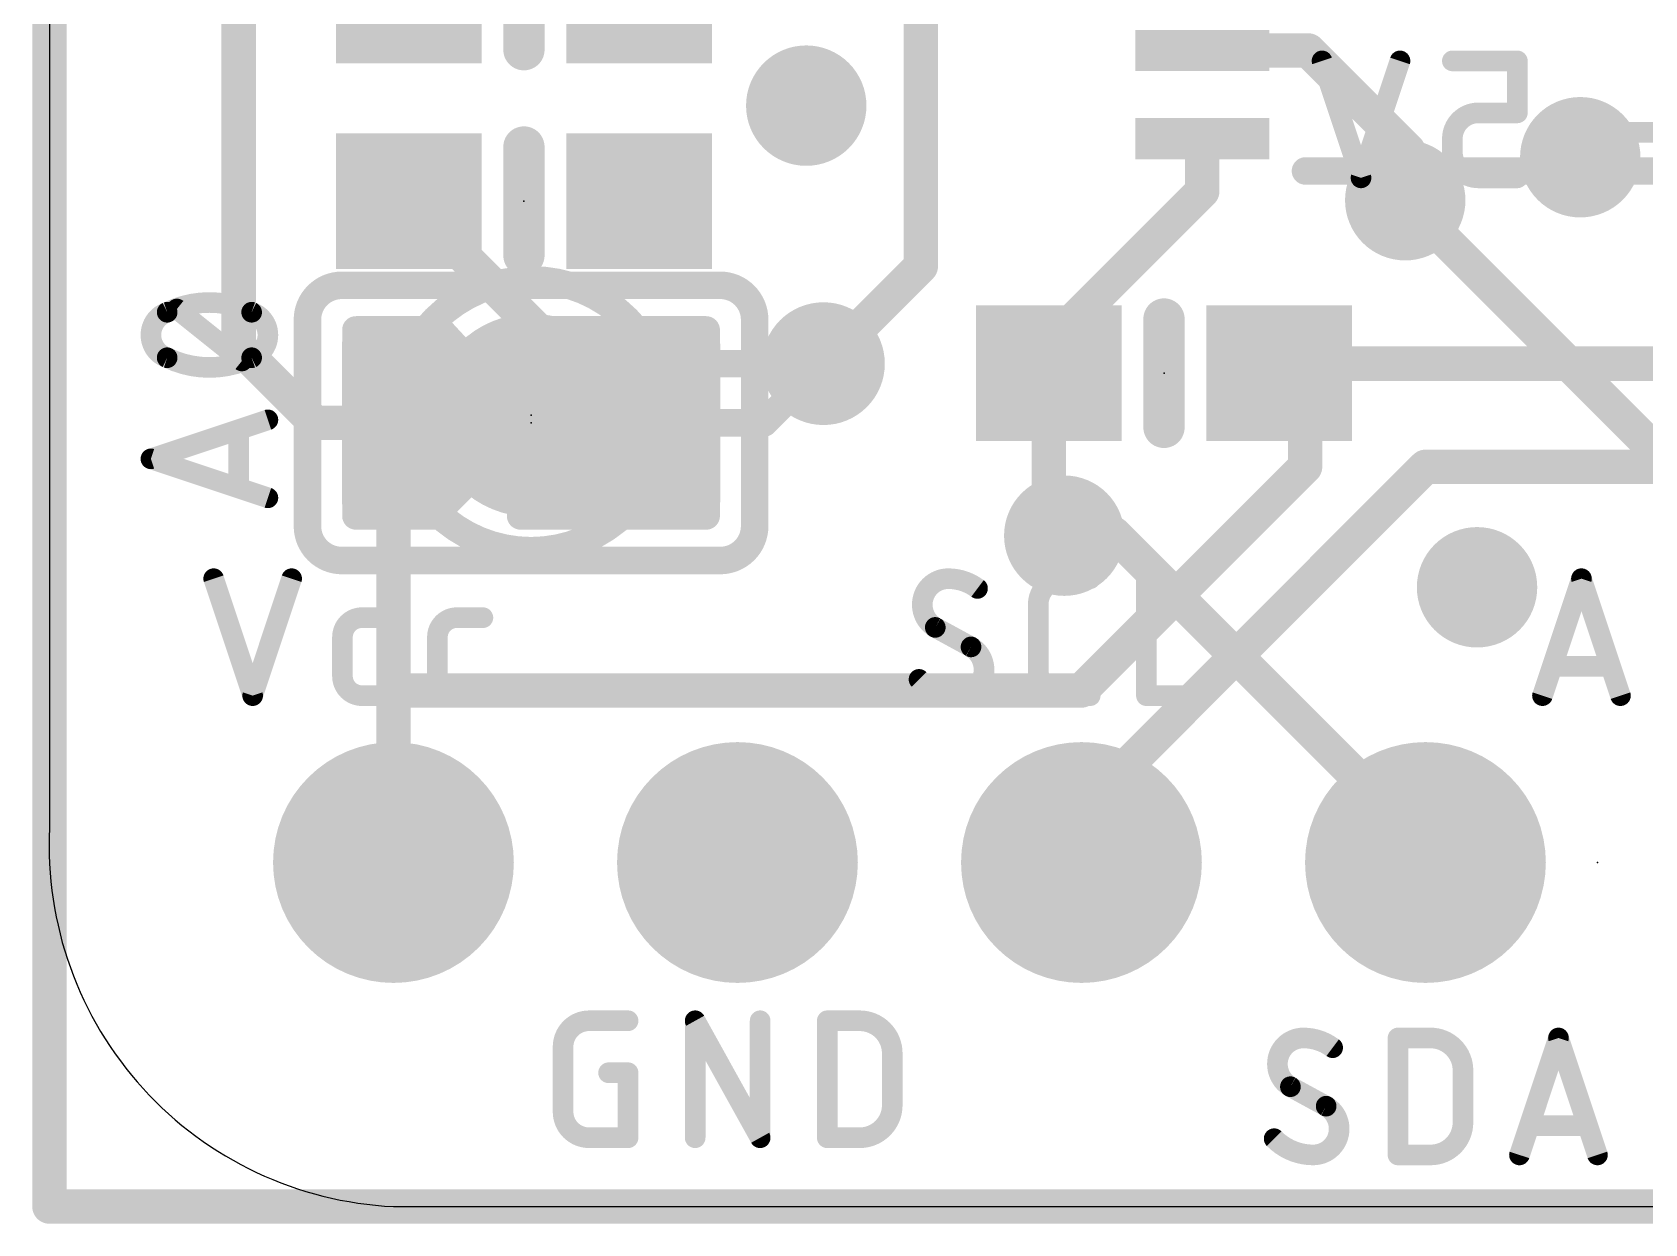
# Model space of a CAD drawing. Extents: x -0.1 to 23, y -0.1 to 23.
# Drawn here: x -0.13 to 11.78, y -0.13 to 8.67 of the extents above; entities that cross this region are included whole.
import ezdxf

# ---------------------------------------------------------------- set-up
doc = ezdxf.new("R2010")
doc.units = 0
for name, color, linetype in [('1', 12, 'CONTINUOUS'), ('16', 5, 'CONTINUOUS'), ('17', 110, 'CONTINUOUS'), ('18', 110, 'CONTINUOUS'), ('20', 31, 'CONTINUOUS'), ('21', 40, 'CONTINUOUS'), ('22', 6, 'CONTINUOUS'), ('23', 53, 'CONTINUOUS'), ('24', 53, 'CONTINUOUS')]:
    doc.layers.add(name, color=color, linetype=linetype)

# ---------------------------------------------------------------- blocks, each defined once
blk = doc.blocks.new('RECT')
blk.add_solid([(-0.5, -0.5), (0.5, -0.5), (-0.5, 0.5), (0.5, 0.5)])
blk = doc.blocks.new('ROUNDP')
at = {"const_width": 0.5}
blk.add_lwpolyline([(0, -0.25, 1), (0, 0.25, 1), (0, -0.25)], format="xyb", dxfattribs=at)
blk = doc.blocks.new('RECT121920X243840R50')
at = {"const_width": 0.1905}
blk.add_lwpolyline([(0.2858, -0.5715), (0.2858, 0.5715, 0.4142), (0.1905, 0.6668), (-0.1905, 0.6668, 0.4142), (-0.2858, 0.5715), (-0.2858, -0.5715, 0.4142), (-0.1905, -0.6668), (0.1905, -0.6668, 0.4142)], format="xyb", close=True, dxfattribs=at)
blk.add_solid([(-0.2159, -0.5969), (0.2159, -0.5969), (-0.2159, 0.5969), (0.2159, 0.5969)])
blk = doc.blocks.new('PIE')
at = {"const_width": 0.5}
blk.add_lwpolyline([(0, -0.25, 1), (0, 0.25, 1), (0, -0.25)], format="xyb", dxfattribs=at)
blk = doc.blocks.new('ROUNDV')
at = {"const_width": 0.5}
blk.add_lwpolyline([(0, -0.25, 1), (0, 0.25, 1), (0, -0.25)], format="xyb", dxfattribs=at)

msp = doc.modelspace()

# ---------------------------------------------------------------- linework, layer by layer
at = {"layer": '1'}
for points, const_width in [([(1.397, 10.287), (1.397, 6.35)], 0.254), ([(6.4338, 9.3934), (6.4338, 6.9418)], 0.254), ([(0, 0), (0, 9.271)], 0.254), ([(9.2956, 8.535), (8.5122, 8.535)], 0.254), ([(10.033, 7.7976), (9.2956, 8.535)], 0.254), ([(8.5122, 7.885), (8.5122, 7.4962)], 0.254), ([(10.033, 7.7976), (10.033, 7.4517)], 0.254), ([(8.5122, 7.4962), (7.3796, 6.3636)], 0.254), ([(2.6535, 7.4226), (4.2907, 5.7854)], 0.254), ([(10.033, 7.4517), (10.0108, 7.4295)], 0.254), ([(6.4338, 6.9418), (5.715, 6.223)], 0.254), ([(2.263, 6.472), (2.8845, 6.472)], 0.2032), ([(2.263, 5.0988), (2.263, 6.472)], 0.2032), ([(2.8845, 6.472), (3.5211, 5.7854)], 0.2032), ([(3.479, 6.472), (4.1402, 5.7854)], 0.2032), ([(4.849, 6.472), (3.479, 6.472)], 0.2032), ([(4.849, 5.0988), (4.849, 6.472)], 0.2032), ([(1.397, 6.35), (1.9616, 5.7854)], 0.254), ([(7.3796, 6.3636), (7.3796, 6.1526)], 0.254), ([(2.263, 6.2992), (3.0447, 6.2992)], 0.2032), ([(3.6454, 6.2992), (4.849, 6.2992)], 0.2032), ([(5.715, 6.223), (5.2774, 5.7854)], 0.2032), ([(9.0796, 6.1526), (9.15, 6.223)], 0.254), ([(12.2887, 6.223), (9.15, 6.223)], 0.254), ([(2.263, 6.096), (3.2331, 6.096)], 0.2032), ([(3.8411, 6.096), (4.849, 6.096)], 0.2032), ([(7.3796, 6.1526), (7.3796, 5.0664)], 0.254), ([(9.271, 5.9612), (9.0796, 6.1526)], 0.254), ([(9.271, 5.461), (9.271, 5.9612)], 0.254), ([(2.263, 5.8928), (3.4215, 5.8928)], 0.2032), ([(4.0368, 5.8928), (4.849, 5.8928)], 0.2032), ([(1.9616, 5.7854), (2.54, 5.7854)], 0.254), ([(2.54, 5.7854), (2.54, 3.81)], 0.254), ([(3.5211, 5.7854), (2.8345, 5.0988)], 0.2032), ([(4.1402, 5.7854), (3.479, 5.0988)], 0.2032), ([(4.2907, 5.7854), (4.572, 5.7854)], 0.254), ([(4.572, 5.7854), (5.2774, 5.7854)], 0.2032), ([(2.263, 5.6896), (3.4253, 5.6896)], 0.2032), ([(4.0479, 5.6896), (4.849, 5.6896)], 0.2032), ([(2.263, 5.4864), (3.2221, 5.4864)], 0.2032), ([(3.8522, 5.4864), (4.849, 5.4864)], 0.2032), ([(10.16, 5.461), (7.62, 2.921)], 0.254), ([(9.271, 5.461), (7.62, 3.81)], 0.254), ([(13.716, 5.461), (10.16, 5.461)], 0.254), ([(2.263, 5.2832), (3.0189, 5.2832)], 0.2032), ([(3.6566, 5.2832), (4.849, 5.2832)], 0.2032), ([(2.8345, 5.0988), (2.263, 5.0988)], 0.2032), ([(3.479, 5.0988), (4.849, 5.0988)], 0.2032), ([(7.493, 4.953), (7.3796, 5.0664)], 0.254), ([(2.54, 3.81), (2.54, 2.54)], 0.254), ([(7.62, 3.81), (2.54, 3.81)], 0.254), ([(7.62, 2.921), (7.62, 2.54)], 0.254), ([(22.86, 0), (0, 0)], 0.254)]:
    msp.add_lwpolyline(points, dxfattribs=dict(at, const_width=const_width))
for points, const_width in [([(8.5122, 8.5985, 1), (8.5122, 8.4715)], 0.127), ([(9.3405, 8.5799, 1), (9.2507, 8.4901)], 0.127), ([(9.2956, 8.4715, 1), (9.2956, 8.5985)], 0.127), ([(8.5757, 7.885, 1), (8.4487, 7.885)], 0.127), ([(10.0965, 7.7976, 1), (9.9695, 7.7976)], 0.127), ([(9.9881, 7.7527, 1), (10.0779, 7.8425)], 0.127), ([(8.5571, 7.4513, 1), (8.4673, 7.5411)], 0.127), ([(2.6984, 7.4675, 1), (2.6086, 7.3777)], 0.127), ([(8.4487, 7.4962, 1), (8.5757, 7.4962)], 0.127), ([(9.9659, 7.4744, 1), (10.0557, 7.3846)], 0.127), ([(9.9695, 7.4517, 1), (10.0965, 7.4517)], 0.127), ([(10.0779, 7.4068, 1), (9.9881, 7.4966)], 0.127), ([(6.4787, 6.8969, 1), (6.3889, 6.9867)], 0.127), ([(6.3703, 6.9418, 1), (6.4973, 6.9418)], 0.127), ([(2.263, 6.5228, 1), (2.263, 6.4212)], 0.1016), ([(2.3138, 6.472, 1), (2.2122, 6.472)], 0.1016), ([(2.9218, 6.5066, 1), (2.8472, 6.4375)], 0.1016), ([(2.8845, 6.4212, 1), (2.8845, 6.5228)], 0.1016), ([(3.5156, 6.5073, 1), (3.4424, 6.4368)], 0.1016), ([(3.479, 6.5228, 1), (3.479, 6.4212)], 0.1016), ([(4.8998, 6.472, 1), (4.7982, 6.472)], 0.1016), ([(4.849, 6.4212, 1), (4.849, 6.5228)], 0.1016), ([(1.4419, 6.3949, 1), (1.3521, 6.3051)], 0.127), ([(7.4431, 6.3636, 1), (7.3161, 6.3636)], 0.127), ([(7.3347, 6.4085, 1), (7.4245, 6.3187)], 0.127), ([(1.3335, 6.35, 1), (1.4605, 6.35)], 0.127), ([(2.263, 6.35, 1), (2.263, 6.2484)], 0.1016), ([(3.0447, 6.2484, 1), (3.0447, 6.35)], 0.1016), ([(3.6454, 6.35, 1), (3.6454, 6.2484)], 0.1016), ([(4.849, 6.2484, 1), (4.849, 6.35)], 0.1016), ([(5.6701, 6.2679, 1), (5.7599, 6.1781)], 0.127), ([(5.7509, 6.1871, 1), (5.6791, 6.2589)], 0.1016), ([(9.15, 6.2865, 1), (9.15, 6.1595)], 0.127), ([(9.1949, 6.1781, 1), (9.1051, 6.2679)], 0.127), ([(2.263, 6.1468, 1), (2.263, 6.0452)], 0.1016), ([(3.2331, 6.0452, 1), (3.2331, 6.1468)], 0.1016), ([(3.8411, 6.1468, 1), (3.8411, 6.0452)], 0.1016), ([(4.849, 6.0452, 1), (4.849, 6.1468)], 0.1016), ([(7.4431, 6.1526, 1), (7.3161, 6.1526)], 0.127), ([(7.3161, 6.1526, 1), (7.4431, 6.1526)], 0.127), ([(9.1245, 6.1975, 1), (9.0347, 6.1077)], 0.127), ([(9.0347, 6.1975, 1), (9.1245, 6.1077)], 0.127), ([(9.3345, 5.9612, 1), (9.2075, 5.9612)], 0.127), ([(2.263, 5.9436, 1), (2.263, 5.842)], 0.1016), ([(3.4215, 5.842, 1), (3.4215, 5.9436)], 0.1016), ([(4.0368, 5.9436, 1), (4.0368, 5.842)], 0.1016), ([(4.849, 5.842, 1), (4.849, 5.9436)], 0.1016), ([(9.2261, 5.9163, 1), (9.3159, 6.0061)], 0.127), ([(1.9616, 5.8489, 1), (1.9616, 5.7219)], 0.127), ([(1.9167, 5.7405, 1), (2.0065, 5.8303)], 0.127), ([(2.6035, 5.7854, 1), (2.4765, 5.7854)], 0.127), ([(2.54, 5.7219, 1), (2.54, 5.8489)], 0.127), ([(3.4838, 5.7509, 1), (3.5584, 5.82)], 0.1016), ([(3.557, 5.7495, 1), (3.4852, 5.8213)], 0.1016), ([(4.1768, 5.7502, 1), (4.1036, 5.8207)], 0.1016), ([(4.1036, 5.7502, 1), (4.1768, 5.8207)], 0.1016), ([(4.2907, 5.8489, 1), (4.2907, 5.7219)], 0.127), ([(4.2458, 5.7405, 1), (4.3356, 5.8303)], 0.127), ([(4.572, 5.8362, 1), (4.572, 5.7346)], 0.1016), ([(4.572, 5.7219, 1), (4.572, 5.8489)], 0.127), ([(5.2415, 5.8213, 1), (5.3133, 5.7495)], 0.1016), ([(5.2774, 5.7346, 1), (5.2774, 5.8362)], 0.1016), ([(2.263, 5.7404, 1), (2.263, 5.6388)], 0.1016), ([(3.4253, 5.6388, 1), (3.4253, 5.7404)], 0.1016), ([(4.0479, 5.7404, 1), (4.0479, 5.6388)], 0.1016), ([(4.849, 5.6388, 1), (4.849, 5.7404)], 0.1016), ([(2.263, 5.5372, 1), (2.263, 5.4356)], 0.1016), ([(3.2221, 5.4356, 1), (3.2221, 5.5372)], 0.1016), ([(3.8522, 5.5372, 1), (3.8522, 5.4356)], 0.1016), ([(4.849, 5.4356, 1), (4.849, 5.5372)], 0.1016), ([(9.2075, 5.461, 1), (9.3345, 5.461)], 0.127), ([(9.3159, 5.4161, 1), (9.2261, 5.5059)], 0.127), ([(10.16, 5.5245, 1), (10.16, 5.3975)], 0.127), ([(10.2049, 5.4161, 1), (10.1151, 5.5059)], 0.127), ([(2.263, 5.334, 1), (2.263, 5.2324)], 0.1016), ([(3.0189, 5.2324, 1), (3.0189, 5.334)], 0.1016), ([(3.6566, 5.334, 1), (3.6566, 5.2324)], 0.1016), ([(4.849, 5.2324, 1), (4.849, 5.334)], 0.1016), ([(2.263, 5.1496, 1), (2.263, 5.048)], 0.1016), ([(2.2122, 5.0988, 1), (2.3138, 5.0988)], 0.1016), ([(2.7986, 5.1347, 1), (2.8704, 5.0629)], 0.1016), ([(2.8345, 5.048, 1), (2.8345, 5.1496)], 0.1016), ([(3.479, 5.1496, 1), (3.479, 5.048)], 0.1016), ([(3.4424, 5.1341, 1), (3.5156, 5.0636)], 0.1016), ([(4.7982, 5.0988, 1), (4.8998, 5.0988)], 0.1016), ([(4.849, 5.048, 1), (4.849, 5.1496)], 0.1016), ([(7.4245, 5.1113, 1), (7.3347, 5.0215)], 0.127), ([(7.3161, 5.0664, 1), (7.4431, 5.0664)], 0.127), ([(7.4481, 4.9081, 1), (7.5379, 4.9979)], 0.127), ([(2.6035, 3.81, 1), (2.4765, 3.81)], 0.127), ([(2.54, 3.8735, 1), (2.54, 3.7465)], 0.127), ([(7.62, 3.7465, 1), (7.62, 3.8735)], 0.127), ([(2.4765, 3.81, 1), (2.6035, 3.81)], 0.127), ([(7.5751, 3.8549, 1), (7.6649, 3.7651)], 0.127), ([(7.6835, 2.921, 1), (7.5565, 2.921)], 0.127), ([(7.5751, 2.9659, 1), (7.6649, 2.8761)], 0.127), ([(2.4765, 2.54, 1), (2.6035, 2.54)], 0.127), ([(7.5565, 2.54, 1), (7.6835, 2.54)], 0.127), ([(0, 0.0635, 1), (0, -0.0635)], 0.127), ([(-0.0635, 0, 1), (0.0635, 0)], 0.127)]:
    msp.add_lwpolyline(points, format="xyb", dxfattribs=dict(at, const_width=const_width))
at = {"layer": '16'}
for points, const_width in [([(0, 0), (0, 10.5156)], 0.254), ([(12.7, 4.7403), (10.0108, 7.4295)], 0.254), ([(3.937, 6.223), (3.556, 5.842)], 0.2032), ([(5.715, 6.223), (3.937, 6.223)], 0.2032), ([(7.5057, 4.9657), (7.493, 4.953)], 0.254), ([(7.8613, 4.9657), (7.5057, 4.9657)], 0.254), ([(10.16, 2.667), (7.8613, 4.9657)], 0.254), ([(10.16, 2.667), (10.16, 2.54)], 0.254), ([(22.86, 0), (0, 0)], 0.254)]:
    msp.add_lwpolyline(points, dxfattribs=dict(at, const_width=const_width))
for points, const_width in [([(10.0557, 7.4744, 1), (9.9659, 7.3846)], 0.127), ([(3.937, 6.2738, 1), (3.937, 6.1722)], 0.1016), ([(3.9729, 6.1871, 1), (3.9011, 6.2589)], 0.1016), ([(5.715, 6.1722, 1), (5.715, 6.2738)], 0.1016), ([(3.5201, 5.8779, 1), (3.5919, 5.8061)], 0.1016), ([(7.4481, 4.9979, 1), (7.5379, 4.9081)], 0.127), ([(7.5057, 5.0292, 1), (7.5057, 4.9022)], 0.127), ([(7.5506, 4.9208, 1), (7.4608, 5.0106)], 0.127), ([(7.9062, 5.0106, 1), (7.8164, 4.9208)], 0.127), ([(7.8613, 4.9022, 1), (7.8613, 5.0292)], 0.127), ([(10.2235, 2.667, 1), (10.0965, 2.667)], 0.127), ([(10.1151, 2.6221, 1), (10.2049, 2.7119)], 0.127), ([(10.0965, 2.54, 1), (10.2235, 2.54)], 0.127), ([(0, 0.0635, 1), (0, -0.0635)], 0.127), ([(-0.0635, 0, 1), (0.0635, 0)], 0.127)]:
    msp.add_lwpolyline(points, format="xyb", dxfattribs=dict(at, const_width=const_width))
at = {"layer": '20'}
for p, q in [((0, 20.1422), (0, 2.794)), ((2.54, 0), (20.2184, 0))]:
    msp.add_line(p, q, dxfattribs=at)
msp.add_arc((2.667, 2.667), 2.67, 177.2737, 267.2737, dxfattribs=at)
at = {"layer": '21'}
for points, const_width in [([(3.5035, 8.5408), (3.5035, 9.3408)], 0.3048), ([(3.5035, 7.0226), (3.5035, 7.8226)], 0.3048), ([(13.5858, 7.6454), (9.2742, 7.6454)], 0.2032), ([(2.159, 6.8014), (4.953, 6.8014)], 0.2032), ([(1.421, 6.2428), (0.9412, 6.6266)], 0.1524), ([(8.2296, 5.7526), (8.2296, 6.5526)], 0.3048), ([(1.905, 5.0234), (1.905, 6.5474)], 0.2032), ([(5.207, 5.0234), (5.207, 6.5474)], 0.2032), ([(0.7493, 5.5203), (1.6129, 5.8081)], 0.1524), ([(1.397, 5.7362), (1.397, 5.3044)], 0.1524), ([(1.6129, 5.2324), (0.7493, 5.5203)], 0.1524), ([(4.953, 4.7694), (2.159, 4.7694)], 0.2032), ([(1.2126, 4.6355), (1.5005, 3.7719)], 0.1524), ([(1.5005, 3.7719), (1.7883, 4.6355)], 0.1524), ([(7.4928, 4.6355), (7.6847, 4.6355)], 0.1524), ([(8.0998, 4.6355), (8.0998, 3.7719)], 0.1524), ([(11.0241, 3.7719), (11.3119, 4.6355)], 0.1524), ([(11.3119, 4.6355), (11.5998, 3.7719)], 0.1524), ([(2.3075, 4.3476), (2.4994, 4.3476)], 0.1524), ([(3.0085, 4.3476), (3.2004, 4.3476)], 0.1524), ([(7.3009, 3.9638), (7.3009, 4.4436)], 0.1524), ([(6.8046, 4.1317), (6.5407, 4.2757)], 0.1524), ([(2.1635, 3.9158), (2.1635, 4.2037)], 0.1524), ([(2.8646, 3.9158), (2.8646, 4.2037)], 0.1524), ([(11.5278, 3.9878), (11.096, 3.9878)], 0.1524), ([(2.4994, 3.7719), (2.3075, 3.7719)], 0.1524), ([(3.2004, 3.7719), (3.0085, 3.7719)], 0.1524), ([(7.6847, 3.7719), (7.4928, 3.7719)], 0.1524), ([(8.0998, 3.7719), (8.4836, 3.7719)], 0.1524), ([(3.9844, 1.3716), (4.2723, 1.3716)], 0.1524), ([(4.7679, 0.508), (4.7679, 1.3716)], 0.1524), ([(4.7679, 1.3716), (5.2476, 0.508)], 0.1524), ([(5.2476, 0.508), (5.2476, 1.3716)], 0.1524), ([(5.7432, 0.508), (5.7432, 1.3716)], 0.1524), ([(5.7432, 1.3716), (5.9831, 1.3716)], 0.1524), ([(9.9574, 0.381), (9.9574, 1.2446)], 0.1524), ([(9.9574, 1.2446), (10.1973, 1.2446)], 0.1524), ([(10.8543, 0.381), (11.1421, 1.2446)], 0.1524), ([(11.1421, 1.2446), (11.43, 0.381)], 0.1524), ([(3.7925, 0.6999), (3.7925, 1.1797)], 0.1524), ([(6.223, 1.1317), (6.223, 0.7479)], 0.1524), ([(10.4371, 1.0047), (10.4371, 0.6209)], 0.1524), ([(4.1284, 0.9878), (4.2723, 0.9878)], 0.1524), ([(4.2723, 0.9878), (4.2723, 0.508)], 0.1524), ([(9.4268, 0.7408), (9.1629, 0.8848)], 0.1524), ([(11.358, 0.5969), (10.9262, 0.5969)], 0.1524), ([(4.2723, 0.508), (3.9844, 0.508)], 0.1524), ([(5.9831, 0.508), (5.7432, 0.508)], 0.1524), ([(10.1973, 0.381), (9.9574, 0.381)], 0.1524)]:
    msp.add_lwpolyline(points, dxfattribs=dict(at, const_width=const_width))
for points, const_width in [([(3.4273, 8.5408, 1), (3.5797, 8.5408)], 0.1524), ([(3.5797, 7.8226, 1), (3.4273, 7.8226)], 0.1524), ([(9.2742, 7.6962, 1), (9.2742, 7.5946)], 0.1016), ([(3.4273, 7.0226, 1), (3.5797, 7.0226)], 0.1524), ([(2.159, 6.8014, 0.4142), (1.905, 6.5474)], 0.2032), ([(2.159, 6.8522, 1), (2.159, 6.7506)], 0.1016), ([(2.159, 6.7506, 1), (2.159, 6.8522)], 0.1016), ([(5.207, 6.5474, 0.4142), (4.953, 6.8014)], 0.2032), ([(4.953, 6.8522, 1), (4.953, 6.7506)], 0.1016), ([(4.953, 6.7506, 1), (4.953, 6.8522)], 0.1016), ([(0.8692, 6.6026, 0.3205), (0.7493, 6.4347)], 0.1524), ([(1.1811, 6.6745, 0.1139), (0.8692, 6.6026)], 0.1524), ([(0.8526, 6.6368, 1), (0.8859, 6.5683)], 0.0762), ([(0.8816, 6.5665, 1), (0.8569, 6.6386)], 0.0762), ([(0.965, 6.6563, 1), (0.9174, 6.5968)], 0.0762), ([(1.493, 6.6026, 0.1139), (1.1811, 6.6745)], 0.1524), ([(1.1811, 6.7126, 1), (1.1811, 6.6365)], 0.0762), ([(1.1811, 6.6365, 1), (1.1811, 6.7126)], 0.0762), ([(1.5053, 6.6386, 1), (1.4806, 6.5665)], 0.0762), ([(1.6129, 6.4347, 0.3205), (1.493, 6.6026)], 0.1524), ([(1.4763, 6.5683, 1), (1.5097, 6.6368)], 0.0762), ([(8.3058, 6.5526, 1), (8.1534, 6.5526)], 0.1524), ([(1.9558, 6.5474, 1), (1.8542, 6.5474)], 0.1016), ([(1.8542, 6.5474, 1), (1.9558, 6.5474)], 0.1016), ([(5.2578, 6.5474, 1), (5.1562, 6.5474)], 0.1016), ([(5.1562, 6.5474, 1), (5.2578, 6.5474)], 0.1016), ([(0.7493, 6.4347, 0.3205), (0.8692, 6.2667)], 0.1524), ([(0.7874, 6.4347, 1), (0.7112, 6.4347)], 0.0762), ([(0.7112, 6.4347, 1), (0.7874, 6.4347)], 0.0762), ([(1.493, 6.2667, 0.3205), (1.6129, 6.4347)], 0.1524), ([(1.651, 6.4347, 1), (1.5748, 6.4347)], 0.0762), ([(1.5748, 6.4347, 1), (1.651, 6.4347)], 0.0762), ([(0.8692, 6.2667, 0.1139), (1.1811, 6.1948)], 0.1524), ([(0.8859, 6.301, 1), (0.8526, 6.2325)], 0.0762), ([(0.8569, 6.2307, 1), (0.8816, 6.3028)], 0.0762), ([(1.1811, 6.1948, 0.1139), (1.493, 6.2667)], 0.1524), ([(1.3972, 6.213, 1), (1.4448, 6.2725)], 0.0762), ([(1.4806, 6.3028, 1), (1.5053, 6.2307)], 0.0762), ([(1.5097, 6.2325, 1), (1.4763, 6.301)], 0.0762), ([(1.1811, 6.2329, 1), (1.1811, 6.1567)], 0.0762), ([(1.1811, 6.1567, 1), (1.1811, 6.2329)], 0.0762), ([(1.6249, 5.772, 1), (1.6009, 5.8443)], 0.0762), ([(1.4351, 5.7362, 1), (1.3589, 5.7362)], 0.0762), ([(8.1534, 5.7526, 1), (8.3058, 5.7526)], 0.1524), ([(0.7613, 5.5564, 1), (0.7373, 5.4841)], 0.0762), ([(0.7373, 5.5564, 1), (0.7613, 5.4841)], 0.0762), ([(1.3589, 5.3044, 1), (1.4351, 5.3044)], 0.0762), ([(1.6009, 5.1963, 1), (1.6249, 5.2685)], 0.0762), ([(1.905, 5.0234, 0.4142), (2.159, 4.7694)], 0.2032), ([(1.9558, 5.0234, 1), (1.8542, 5.0234)], 0.1016), ([(4.953, 4.7694, 0.4142), (5.207, 5.0234)], 0.2032), ([(5.2578, 5.0234, 1), (5.1562, 5.0234)], 0.1016), ([(1.8542, 5.0234, 1), (1.9558, 5.0234)], 0.1016), ([(5.1562, 5.0234, 1), (5.2578, 5.0234)], 0.1016), ([(2.159, 4.8202, 1), (2.159, 4.7186)], 0.1016), ([(2.159, 4.7186, 1), (2.159, 4.8202)], 0.1016), ([(4.953, 4.8202, 1), (4.953, 4.7186)], 0.1016), ([(4.953, 4.7186, 1), (4.953, 4.8202)], 0.1016), ([(1.2487, 4.6475, 1), (1.1765, 4.6235)], 0.0762), ([(1.8245, 4.6235, 1), (1.7522, 4.6475)], 0.0762), ([(6.6367, 4.6355, 0.4142), (6.4448, 4.4436)], 0.1524), ([(6.8526, 4.5635, 0.1623), (6.6367, 4.6355)], 0.1524), ([(6.6367, 4.6736, 1), (6.6367, 4.5974)], 0.0762), ([(6.6367, 4.5974, 1), (6.6367, 4.6736)], 0.0762), ([(7.4928, 4.6355, 0.4142), (7.3009, 4.4436)], 0.1524), ([(7.4928, 4.6736, 1), (7.4928, 4.5974)], 0.0762), ([(7.4928, 4.5974, 1), (7.4928, 4.6736)], 0.0762), ([(7.6847, 4.5974, 1), (7.6847, 4.6736)], 0.0762), ([(8.1379, 4.6355, 1), (8.0617, 4.6355)], 0.0762), ([(11.3481, 4.6475, 1), (11.2758, 4.6235)], 0.0762), ([(11.3481, 4.6235, 1), (11.2758, 4.6475)], 0.0762), ([(6.8297, 4.5331, 1), (6.8755, 4.594)], 0.0762), ([(2.3075, 4.3476, 0.4142), (2.1635, 4.2037)], 0.1524), ([(2.3075, 4.3857, 1), (2.3075, 4.3095)], 0.0762), ([(2.3075, 4.3095, 1), (2.3075, 4.3857)], 0.0762), ([(2.4994, 4.3095, 1), (2.4994, 4.3857)], 0.0762), ([(3.0085, 4.3476, 0.4142), (2.8646, 4.2037)], 0.1524), ([(3.0085, 4.3857, 1), (3.0085, 4.3095)], 0.0762), ([(3.0085, 4.3095, 1), (3.0085, 4.3857)], 0.0762), ([(3.2004, 4.3095, 1), (3.2004, 4.3857)], 0.0762), ([(6.4448, 4.4436, 0.2656), (6.5407, 4.2757)], 0.1524), ([(6.4829, 4.4436, 1), (6.4067, 4.4436)], 0.0762), ([(6.4067, 4.4436, 1), (6.4829, 4.4436)], 0.0762), ([(7.339, 4.4436, 1), (7.2628, 4.4436)], 0.0762), ([(7.2628, 4.4436, 1), (7.339, 4.4436)], 0.0762), ([(6.559, 4.3091, 1), (6.5225, 4.2422)], 0.0762), ([(6.5214, 4.2428, 1), (6.5601, 4.3085)], 0.0762), ([(2.2016, 4.2037, 1), (2.1254, 4.2037)], 0.0762), ([(2.1254, 4.2037, 1), (2.2016, 4.2037)], 0.0762), ([(2.9027, 4.2037, 1), (2.8265, 4.2037)], 0.0762), ([(2.8265, 4.2037, 1), (2.9027, 4.2037)], 0.0762), ([(6.824, 4.1646, 1), (6.7853, 4.0989)], 0.0762), ([(6.9006, 3.9638, 0.2656), (6.8046, 4.1317)], 0.1524), ([(6.7864, 4.0983, 1), (6.8229, 4.1652)], 0.0762), ([(11.096, 4.0259, 1), (11.096, 3.9497)], 0.0762), ([(11.5278, 3.9497, 1), (11.5278, 4.0259)], 0.0762), ([(2.1635, 3.9158, 0.4142), (2.3075, 3.7719)], 0.1524), ([(2.2016, 3.9158, 1), (2.1254, 3.9158)], 0.0762), ([(2.1254, 3.9158, 1), (2.2016, 3.9158)], 0.0762), ([(2.8646, 3.9158, 0.4142), (3.0085, 3.7719)], 0.1524), ([(2.9027, 3.9158, 1), (2.8265, 3.9158)], 0.0762), ([(2.8265, 3.9158, 1), (2.9027, 3.9158)], 0.0762), ([(6.4478, 3.9187, 1), (6.3937, 3.865)], 0.0762), ([(6.4208, 3.8918, 0.2), (6.7087, 3.7719)], 0.1524), ([(6.7087, 3.7719, 0.4142), (6.9006, 3.9638)], 0.1524), ([(6.9387, 3.9638, 1), (6.8625, 3.9638)], 0.0762), ([(6.8625, 3.9638, 1), (6.9387, 3.9638)], 0.0762), ([(7.3009, 3.9638, 0.4142), (7.4928, 3.7719)], 0.1524), ([(7.339, 3.9638, 1), (7.2628, 3.9638)], 0.0762), ([(7.2628, 3.9638, 1), (7.339, 3.9638)], 0.0762), ([(1.4643, 3.7839, 1), (1.5366, 3.7599)], 0.0762), ([(1.4643, 3.7599, 1), (1.5366, 3.7839)], 0.0762), ([(2.3075, 3.81, 1), (2.3075, 3.7338)], 0.0762), ([(2.3075, 3.7338, 1), (2.3075, 3.81)], 0.0762), ([(2.4994, 3.7338, 1), (2.4994, 3.81)], 0.0762), ([(3.0085, 3.81, 1), (3.0085, 3.7338)], 0.0762), ([(3.0085, 3.7338, 1), (3.0085, 3.81)], 0.0762), ([(3.2004, 3.7338, 1), (3.2004, 3.81)], 0.0762), ([(6.7087, 3.81, 1), (6.7087, 3.7338)], 0.0762), ([(6.7087, 3.7338, 1), (6.7087, 3.81)], 0.0762), ([(7.4928, 3.81, 1), (7.4928, 3.7338)], 0.0762), ([(7.4928, 3.7338, 1), (7.4928, 3.81)], 0.0762), ([(7.6847, 3.7338, 1), (7.6847, 3.81)], 0.0762), ([(8.0998, 3.81, 1), (8.0998, 3.7338)], 0.0762), ([(8.0617, 3.7719, 1), (8.1379, 3.7719)], 0.0762), ([(8.4836, 3.7338, 1), (8.4836, 3.81)], 0.0762), ([(10.9879, 3.7839, 1), (11.0602, 3.7599)], 0.0762), ([(11.5637, 3.7599, 1), (11.636, 3.7839)], 0.0762), ([(3.9844, 1.3716, 0.4142), (3.7925, 1.1797)], 0.1524), ([(3.9844, 1.4097, 1), (3.9844, 1.3335)], 0.0762), ([(3.9844, 1.3335, 1), (3.9844, 1.4097)], 0.0762), ([(4.2723, 1.3335, 1), (4.2723, 1.4097)], 0.0762), ([(4.806, 1.3716, 1), (4.7298, 1.3716)], 0.0762), ([(4.8012, 1.3901, 1), (4.7346, 1.3531)], 0.0762), ([(5.2857, 1.3716, 1), (5.2095, 1.3716)], 0.0762), ([(5.7813, 1.3716, 1), (5.7051, 1.3716)], 0.0762), ([(5.7432, 1.4097, 1), (5.7432, 1.3335)], 0.0762), ([(6.223, 1.1317, 0.4142), (5.9831, 1.3716)], 0.1524), ([(5.9831, 1.4097, 1), (5.9831, 1.3335)], 0.0762), ([(5.9831, 1.3335, 1), (5.9831, 1.4097)], 0.0762), ([(9.2589, 1.2446, 0.4142), (9.067, 1.0527)], 0.1524), ([(9.4748, 1.1726, 0.1623), (9.2589, 1.2446)], 0.1524), ([(9.2589, 1.2827, 1), (9.2589, 1.2065)], 0.0762), ([(9.2589, 1.2065, 1), (9.2589, 1.2827)], 0.0762), ([(9.9955, 1.2446, 1), (9.9193, 1.2446)], 0.0762), ([(9.9574, 1.2827, 1), (9.9574, 1.2065)], 0.0762), ([(10.4372, 1.0047, 0.4142), (10.1973, 1.2446)], 0.1524), ([(10.1973, 1.2827, 1), (10.1973, 1.2065)], 0.0762), ([(10.1973, 1.2065, 1), (10.1973, 1.2827)], 0.0762), ([(11.1783, 1.2566, 1), (11.106, 1.2326)], 0.0762), ([(11.1783, 1.2326, 1), (11.106, 1.2566)], 0.0762), ([(3.8306, 1.1797, 1), (3.7544, 1.1797)], 0.0762), ([(3.7544, 1.1797, 1), (3.8306, 1.1797)], 0.0762), ([(6.2611, 1.1317, 1), (6.1849, 1.1317)], 0.0762), ([(9.4519, 1.1422, 1), (9.4976, 1.2031)], 0.0762), ([(6.1849, 1.1317, 1), (6.2611, 1.1317)], 0.0762), ([(9.067, 1.0527, 0.2656), (9.1629, 0.8848)], 0.1524), ([(9.1051, 1.0527, 1), (9.0289, 1.0527)], 0.0762), ([(9.0289, 1.0527, 1), (9.1051, 1.0527)], 0.0762), ([(10.4752, 1.0047, 1), (10.399, 1.0047)], 0.0762), ([(4.1284, 1.0259, 1), (4.1284, 0.9497)], 0.0762), ([(4.3104, 0.9878, 1), (4.2342, 0.9878)], 0.0762), ([(4.2723, 0.9497, 1), (4.2723, 1.0259)], 0.0762), ([(9.1812, 0.9182, 1), (9.1447, 0.8513)], 0.0762), ([(9.1436, 0.8519, 1), (9.1823, 0.9176)], 0.0762), ([(10.3991, 1.0047, 1), (10.4753, 1.0047)], 0.0762), ([(3.7925, 0.6999, 0.4142), (3.9844, 0.508)], 0.1524), ([(3.8306, 0.6999, 1), (3.7544, 0.6999)], 0.0762), ([(3.7544, 0.6999, 1), (3.8306, 0.6999)], 0.0762), ([(5.9831, 0.508, 0.4142), (6.223, 0.7479)], 0.1524), ([(6.2611, 0.7479, 1), (6.1849, 0.7479)], 0.0762), ([(6.1849, 0.7479, 1), (6.2611, 0.7479)], 0.0762), ([(9.4461, 0.7737, 1), (9.4075, 0.708)], 0.0762), ([(9.5228, 0.5729, 0.2656), (9.4268, 0.7408)], 0.1524), ([(9.4086, 0.7074, 1), (9.445, 0.7743)], 0.0762), ([(9.3308, 0.381, 0.4142), (9.5228, 0.5729)], 0.1524), ([(9.5609, 0.5729, 1), (9.4847, 0.5729)], 0.0762), ([(9.4847, 0.5729, 1), (9.5608, 0.5729)], 0.0762), ([(10.1973, 0.381, 0.4142), (10.4371, 0.6209)], 0.1524), ([(10.4752, 0.6209, 1), (10.399, 0.6209)], 0.0762), ([(10.399, 0.6209, 1), (10.4752, 0.6209)], 0.0762), ([(10.9262, 0.635, 1), (10.9262, 0.5588)], 0.0762), ([(11.358, 0.5588, 1), (11.358, 0.635)], 0.0762), ([(3.9844, 0.5461, 1), (3.9844, 0.4699)], 0.0762), ([(3.9844, 0.4699, 1), (3.9844, 0.5461)], 0.0762), ([(4.2342, 0.508, 1), (4.3104, 0.508)], 0.0762), ([(4.2723, 0.4699, 1), (4.2723, 0.5461)], 0.0762), ([(4.7298, 0.508, 1), (4.806, 0.508)], 0.0762), ([(5.2095, 0.508, 1), (5.2857, 0.508)], 0.0762), ([(5.2143, 0.4895, 1), (5.2809, 0.5265)], 0.0762), ([(5.7432, 0.5461, 1), (5.7432, 0.4699)], 0.0762), ([(5.7051, 0.508, 1), (5.7813, 0.508)], 0.0762), ([(5.9831, 0.5461, 1), (5.9831, 0.4699)], 0.0762), ([(5.9831, 0.4699, 1), (5.9831, 0.5461)], 0.0762), ([(9.07, 0.5278, 1), (9.0159, 0.4741)], 0.0762), ([(9.043, 0.5009, 0.2), (9.3308, 0.381)], 0.1524), ([(9.3308, 0.4191, 1), (9.3308, 0.3429)], 0.0762), ([(9.3308, 0.3429, 1), (9.3308, 0.4191)], 0.0762), ([(9.9574, 0.4191, 1), (9.9574, 0.3429)], 0.0762), ([(9.9193, 0.381, 1), (9.9955, 0.381)], 0.0762), ([(10.1973, 0.4191, 1), (10.1973, 0.3429)], 0.0762), ([(10.1973, 0.3429, 1), (10.1973, 0.4191)], 0.0762), ([(10.8181, 0.393, 1), (10.8904, 0.369)], 0.0762), ([(11.3939, 0.369, 1), (11.4661, 0.393)], 0.0762)]:
    msp.add_lwpolyline(points, format="xyb", dxfattribs=dict(at, const_width=const_width))
at = {"layer": '22', "const_width": 0.1524}
for points in [[(9.6842, 7.5946), (9.3964, 8.4582)], [(9.9721, 8.4582), (9.6842, 7.5946)], [(10.8385, 8.4582), (10.3587, 8.4582)], [(10.8385, 8.0744), (10.8385, 8.4582)], [(10.5506, 8.0744), (10.8385, 8.0744)], [(11.8618, 7.9304), (11.2861, 7.9304)], [(10.3587, 7.7865), (10.3587, 7.8825)], [(10.8385, 7.5946), (10.5506, 7.5946)]]:
    msp.add_lwpolyline(points, dxfattribs=at)
at = {"layer": '22'}
for points, const_width in [([(9.4325, 8.4702, 1), (9.3602, 8.4462)], 0.0762), ([(10.0082, 8.4462, 1), (9.9359, 8.4702)], 0.0762), ([(10.3587, 8.4963, 1), (10.3587, 8.4201)], 0.0762), ([(10.8766, 8.4582, 1), (10.8004, 8.4582)], 0.0762), ([(10.8385, 8.4201, 1), (10.8385, 8.4963)], 0.0762), ([(10.5506, 8.0744, 0.4142), (10.3587, 7.8825)], 0.1524), ([(10.5506, 8.1125, 1), (10.5506, 8.0363)], 0.0762), ([(10.5506, 8.0363, 1), (10.5506, 8.1125)], 0.0762), ([(10.8004, 8.0744, 1), (10.8766, 8.0744)], 0.0762), ([(10.8385, 8.0363, 1), (10.8385, 8.1125)], 0.0762), ([(11.2861, 7.9685, 1), (11.2861, 7.8923)], 0.0762), ([(10.3968, 7.8825, 1), (10.3206, 7.8825)], 0.0762), ([(10.3206, 7.8825, 1), (10.3968, 7.8825)], 0.0762), ([(10.3587, 7.7865, 0.4142), (10.5506, 7.5946)], 0.1524), ([(10.3968, 7.7865, 1), (10.3206, 7.7865)], 0.0762), ([(10.3206, 7.7865, 1), (10.3968, 7.7865)], 0.0762), ([(9.6481, 7.6066, 1), (9.7204, 7.5826)], 0.0762), ([(9.6481, 7.5826, 1), (9.7204, 7.6066)], 0.0762), ([(10.5506, 7.6327, 1), (10.5506, 7.5565)], 0.0762), ([(10.5506, 7.5565, 1), (10.5506, 7.6327)], 0.0762), ([(10.8385, 7.5565, 1), (10.8385, 7.6327)], 0.0762), ([(3.556, 4.842, 1), (3.556, 6.842, 1), (3.556, 4.842)], 0.2032)]:
    msp.add_lwpolyline(points, format="xyb", dxfattribs=dict(at, const_width=const_width))
at = {"layer": '23'}
for p in [(3.5035, 7.4226), (8.2296, 6.1526), (3.556, 5.7854), (11.43, 2.54)]:
    msp.add_point(p, dxfattribs=at)
at = {"layer": '24'}
msp.add_point((3.556, 5.842), dxfattribs=at)

# ---------------------------------------------------------------- block references
at = {"layer": '1', "xscale": 1.075, "rotation": 180}
for p in [(2.6535, 8.9408), (4.3535, 8.9408), (2.6535, 7.4226), (4.3535, 7.4226), (7.3796, 6.1526), (9.0796, 6.1526)]:
    msp.add_blockref('RECT', p, dxfattribs=at)
at = {"layer": '1', "xscale": 0.3048, "yscale": 0.9906, "rotation": 270}
for p in [(8.5122, 8.535), (8.5122, 7.885)]:
    msp.add_blockref('RECT', p, dxfattribs=at)
at = {"layer": '1'}
for p in [(2.54, 5.7854), (4.572, 5.7854)]:
    msp.add_blockref('RECT121920X243840R50', p, dxfattribs=at)
at = {"layer": '16', "xscale": 1.5, "yscale": 1.5}
msp.add_blockref('PIE', (3.556, 5.842), dxfattribs=at)
at = {"layer": '17', "xscale": 1.778, "yscale": 1.778, "rotation": 90}
for p in [(2.54, 2.54), (2.54, 2.54), (5.08, 2.54), (5.08, 2.54), (7.62, 2.54), (7.62, 2.54), (10.16, 2.54), (10.16, 2.54)]:
    msp.add_blockref('ROUNDP', p, dxfattribs=at)
at = {"layer": '18'}
for p, xscale, yscale in [((5.588, 8.128), 0.889, 0.889), ((5.588, 8.128), 0.889, 0.889), ((11.303, 7.747), 0.889, 0.889), ((11.303, 7.747), 0.889, 0.889), ((10.0108, 7.4295), 0.889, 0.889), ((10.0108, 7.4295), 0.889, 0.889), ((5.715, 6.223), 0.9064, 0.9064), ((5.715, 6.223), 0.9064, 0.9064), ((7.493, 4.953), 0.889, 0.889), ((7.493, 4.953), 0.889, 0.889), ((10.541, 4.572), 0.889, 0.889), ((10.541, 4.572), 0.889, 0.889)]:
    msp.add_blockref('ROUNDV', p, dxfattribs=dict(at, xscale=xscale, yscale=yscale))

doc.saveas('drawing.dxf')
